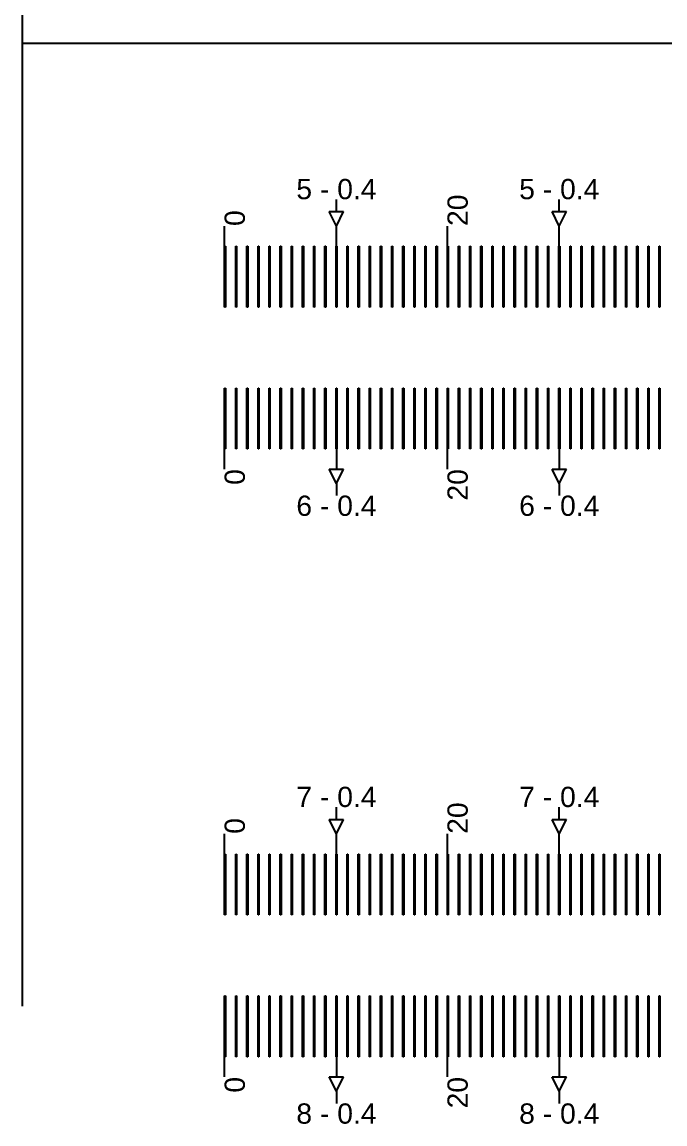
# Model space of a CAD drawing. Extents: x -119394 to 128420, y 74496 to 185496.
# Drawn here: x 38030 to 38348, y 156663 to 157207 of the extents above; entities that cross this region are included whole.
import ezdxf

# ---------------------------------------------------------------- set-up
doc = ezdxf.new("R2010")
doc.units = 13
doc.layers.add('CL - Label-1', color=120, linetype='Continuous')
doc.layers.add('CL - Label-2', color=132, linetype='Continuous')
doc.layers.add('CL - Sub-Micro', color=7, linetype='Continuous', true_color=0x47d1ff)
doc.styles.get("Standard").update_dxf_attribs({"font": 'arial.ttf'})

msp = doc.modelspace()

# ---------------------------------------------------------------- linework, layer by layer
for p, q in [((38030.29, 157670.86), (38030.29, 156720.86)), ((46680.29, 157195.86), (38030.29, 157195.86)), ((38185.49, 157112.94), (38185.49, 157118.94)), ((38295.49, 157112.94), (38295.49, 157118.94)), ((38130.29, 157095.86), (38130.29, 157105.86)), ((38185.49, 157095.86), (38185.49, 157105.86)), ((38240.29, 157095.86), (38240.29, 157105.86)), ((38295.49, 157095.86), (38295.49, 157105.86)), ((38130.29, 156985.86), (38130.29, 156995.86)), ((38185.49, 156995.86), (38185.49, 156985.86)), ((38240.29, 156985.86), (38240.29, 156995.86)), ((38295.49, 156995.86), (38295.49, 156985.86)), ((38185.49, 156978.79), (38185.49, 156972.79)), ((38295.49, 156978.79), (38295.49, 156972.79)), ((38185.49, 156812.94), (38185.49, 156818.94)), ((38295.49, 156812.94), (38295.49, 156818.94)), ((38130.29, 156795.86), (38130.29, 156805.86)), ((38185.49, 156795.86), (38185.49, 156805.86)), ((38240.29, 156795.86), (38240.29, 156805.86)), ((38295.49, 156795.86), (38295.49, 156805.86)), ((38130.29, 156685.86), (38130.29, 156695.86)), ((38185.49, 156695.86), (38185.49, 156685.86)), ((38240.29, 156685.86), (38240.29, 156695.86)), ((38295.49, 156695.86), (38295.49, 156685.86)), ((38185.49, 156678.79), (38185.49, 156672.79)), ((38295.49, 156678.79), (38295.49, 156672.79))]:
    msp.add_line(p, q)
at = {"layer": 'CL - Label-2'}
for p, q in [((38185.49, 157105.86), (38181.95, 157112.96)), ((38181.95, 157112.96), (38189.02, 157112.96)), ((38185.49, 157105.86), (38189.02, 157112.96)), ((38295.49, 157105.86), (38291.95, 157112.96)), ((38291.95, 157112.96), (38299.02, 157112.96)), ((38295.49, 157105.86), (38299.02, 157112.96)), ((38185.49, 156978.79), (38181.95, 156985.89)), ((38181.95, 156985.89), (38189.02, 156985.89)), ((38185.49, 156978.79), (38189.02, 156985.89)), ((38295.49, 156978.79), (38291.95, 156985.89)), ((38291.95, 156985.89), (38299.02, 156985.89)), ((38295.49, 156978.79), (38299.02, 156985.89)), ((38185.49, 156805.86), (38181.95, 156812.96)), ((38181.95, 156812.96), (38189.02, 156812.96)), ((38185.49, 156805.86), (38189.02, 156812.96)), ((38295.49, 156805.86), (38291.95, 156812.96)), ((38291.95, 156812.96), (38299.02, 156812.96)), ((38295.49, 156805.86), (38299.02, 156812.96)), ((38185.49, 156678.79), (38181.95, 156685.89)), ((38181.95, 156685.89), (38189.02, 156685.89)), ((38185.49, 156678.79), (38189.02, 156685.89)), ((38295.49, 156678.79), (38291.95, 156685.89)), ((38291.95, 156685.89), (38299.02, 156685.89)), ((38295.49, 156678.79), (38299.02, 156685.89))]:
    msp.add_line(p, q, dxfattribs=at)
at = {"layer": 'CL - Sub-Micro'}
for p, q in [((38130.29, 157095.86), (38130.69, 157095.86)), ((38130.29, 157065.86), (38130.29, 157095.86)), ((38130.69, 157095.86), (38130.69, 157065.86)), ((38135.79, 157095.86), (38136.19, 157095.86)), ((38135.79, 157065.86), (38135.79, 157095.86)), ((38136.19, 157095.86), (38136.19, 157065.86)), ((38141.29, 157095.86), (38141.69, 157095.86)), ((38141.29, 157065.86), (38141.29, 157095.86)), ((38141.69, 157095.86), (38141.69, 157065.86)), ((38146.79, 157095.86), (38147.19, 157095.86)), ((38146.79, 157065.86), (38146.79, 157095.86)), ((38147.19, 157095.86), (38147.19, 157065.86)), ((38152.29, 157095.86), (38152.69, 157095.86)), ((38152.29, 157065.86), (38152.29, 157095.86)), ((38152.69, 157095.86), (38152.69, 157065.86)), ((38157.79, 157095.86), (38158.19, 157095.86)), ((38157.79, 157065.86), (38157.79, 157095.86)), ((38158.19, 157095.86), (38158.19, 157065.86)), ((38163.29, 157095.86), (38163.69, 157095.86)), ((38163.29, 157065.86), (38163.29, 157095.86)), ((38163.69, 157095.86), (38163.69, 157065.86)), ((38168.79, 157095.86), (38169.19, 157095.86)), ((38168.79, 157065.86), (38168.79, 157095.86)), ((38169.19, 157095.86), (38169.19, 157065.86)), ((38174.29, 157095.86), (38174.69, 157095.86)), ((38174.29, 157065.86), (38174.29, 157095.86)), ((38174.69, 157095.86), (38174.69, 157065.86)), ((38179.79, 157095.86), (38180.19, 157095.86)), ((38179.79, 157065.86), (38179.79, 157095.86)), ((38180.19, 157095.86), (38180.19, 157065.86)), ((38185.29, 157095.86), (38185.69, 157095.86)), ((38185.29, 157065.86), (38185.29, 157095.86)), ((38185.69, 157095.86), (38185.69, 157065.86)), ((38190.79, 157095.86), (38191.19, 157095.86)), ((38190.79, 157065.86), (38190.79, 157095.86)), ((38191.19, 157095.86), (38191.19, 157065.86)), ((38196.29, 157095.86), (38196.69, 157095.86)), ((38196.29, 157065.86), (38196.29, 157095.86)), ((38196.69, 157095.86), (38196.69, 157065.86)), ((38201.79, 157095.86), (38202.19, 157095.86)), ((38201.79, 157065.86), (38201.79, 157095.86)), ((38202.19, 157095.86), (38202.19, 157065.86)), ((38207.29, 157095.86), (38207.69, 157095.86)), ((38207.29, 157065.86), (38207.29, 157095.86)), ((38207.69, 157095.86), (38207.69, 157065.86)), ((38212.79, 157095.86), (38213.19, 157095.86)), ((38212.79, 157065.86), (38212.79, 157095.86)), ((38213.19, 157095.86), (38213.19, 157065.86)), ((38218.29, 157095.86), (38218.69, 157095.86)), ((38218.29, 157065.86), (38218.29, 157095.86)), ((38218.69, 157095.86), (38218.69, 157065.86)), ((38223.79, 157095.86), (38224.19, 157095.86)), ((38223.79, 157065.86), (38223.79, 157095.86)), ((38224.19, 157095.86), (38224.19, 157065.86)), ((38229.29, 157095.86), (38229.69, 157095.86)), ((38229.29, 157065.86), (38229.29, 157095.86)), ((38229.69, 157095.86), (38229.69, 157065.86)), ((38234.79, 157095.86), (38235.19, 157095.86)), ((38234.79, 157065.86), (38234.79, 157095.86)), ((38235.19, 157095.86), (38235.19, 157065.86)), ((38240.29, 157095.86), (38240.69, 157095.86)), ((38240.29, 157065.86), (38240.29, 157095.86)), ((38240.69, 157095.86), (38240.69, 157065.86)), ((38245.79, 157095.86), (38246.19, 157095.86)), ((38245.79, 157065.86), (38245.79, 157095.86)), ((38246.19, 157095.86), (38246.19, 157065.86)), ((38251.29, 157095.86), (38251.69, 157095.86)), ((38251.29, 157065.86), (38251.29, 157095.86)), ((38251.69, 157095.86), (38251.69, 157065.86)), ((38256.79, 157095.86), (38257.19, 157095.86)), ((38256.79, 157065.86), (38256.79, 157095.86)), ((38257.19, 157095.86), (38257.19, 157065.86)), ((38262.29, 157095.86), (38262.69, 157095.86)), ((38262.29, 157065.86), (38262.29, 157095.86)), ((38262.69, 157095.86), (38262.69, 157065.86)), ((38267.79, 157095.86), (38268.19, 157095.86)), ((38267.79, 157065.86), (38267.79, 157095.86)), ((38268.19, 157095.86), (38268.19, 157065.86)), ((38273.29, 157095.86), (38273.69, 157095.86)), ((38273.29, 157065.86), (38273.29, 157095.86)), ((38273.69, 157095.86), (38273.69, 157065.86)), ((38278.79, 157095.86), (38279.19, 157095.86)), ((38278.79, 157065.86), (38278.79, 157095.86)), ((38279.19, 157095.86), (38279.19, 157065.86)), ((38284.29, 157095.86), (38284.69, 157095.86)), ((38284.29, 157065.86), (38284.29, 157095.86)), ((38284.69, 157095.86), (38284.69, 157065.86)), ((38289.79, 157095.86), (38290.19, 157095.86)), ((38289.79, 157065.86), (38289.79, 157095.86)), ((38290.19, 157095.86), (38290.19, 157065.86)), ((38295.29, 157095.86), (38295.69, 157095.86)), ((38295.29, 157065.86), (38295.29, 157095.86)), ((38295.69, 157095.86), (38295.69, 157065.86)), ((38300.79, 157095.86), (38301.19, 157095.86)), ((38300.79, 157065.86), (38300.79, 157095.86)), ((38301.19, 157095.86), (38301.19, 157065.86)), ((38306.29, 157095.86), (38306.69, 157095.86)), ((38306.29, 157065.86), (38306.29, 157095.86)), ((38306.69, 157095.86), (38306.69, 157065.86)), ((38311.79, 157095.86), (38312.19, 157095.86)), ((38311.79, 157065.86), (38311.79, 157095.86)), ((38312.19, 157095.86), (38312.19, 157065.86)), ((38317.29, 157095.86), (38317.69, 157095.86)), ((38317.29, 157065.86), (38317.29, 157095.86)), ((38317.69, 157095.86), (38317.69, 157065.86)), ((38322.79, 157095.86), (38323.19, 157095.86)), ((38322.79, 157065.86), (38322.79, 157095.86)), ((38323.19, 157095.86), (38323.19, 157065.86)), ((38328.29, 157095.86), (38328.69, 157095.86)), ((38328.29, 157065.86), (38328.29, 157095.86)), ((38328.69, 157095.86), (38328.69, 157065.86)), ((38333.79, 157095.86), (38334.19, 157095.86)), ((38333.79, 157065.86), (38333.79, 157095.86)), ((38334.19, 157095.86), (38334.19, 157065.86)), ((38339.29, 157095.86), (38339.69, 157095.86)), ((38339.29, 157065.86), (38339.29, 157095.86)), ((38339.69, 157095.86), (38339.69, 157065.86)), ((38344.79, 157095.86), (38345.19, 157095.86)), ((38344.79, 157065.86), (38344.79, 157095.86)), ((38345.19, 157095.86), (38345.19, 157065.86)), ((38130.69, 157065.86), (38130.29, 157065.86)), ((38136.19, 157065.86), (38135.79, 157065.86)), ((38141.69, 157065.86), (38141.29, 157065.86)), ((38147.19, 157065.86), (38146.79, 157065.86)), ((38152.69, 157065.86), (38152.29, 157065.86)), ((38158.19, 157065.86), (38157.79, 157065.86)), ((38163.69, 157065.86), (38163.29, 157065.86)), ((38169.19, 157065.86), (38168.79, 157065.86)), ((38174.69, 157065.86), (38174.29, 157065.86)), ((38180.19, 157065.86), (38179.79, 157065.86)), ((38185.69, 157065.86), (38185.29, 157065.86)), ((38191.19, 157065.86), (38190.79, 157065.86)), ((38196.69, 157065.86), (38196.29, 157065.86)), ((38202.19, 157065.86), (38201.79, 157065.86)), ((38207.69, 157065.86), (38207.29, 157065.86)), ((38213.19, 157065.86), (38212.79, 157065.86)), ((38218.69, 157065.86), (38218.29, 157065.86)), ((38224.19, 157065.86), (38223.79, 157065.86)), ((38229.69, 157065.86), (38229.29, 157065.86)), ((38235.19, 157065.86), (38234.79, 157065.86)), ((38240.69, 157065.86), (38240.29, 157065.86)), ((38246.19, 157065.86), (38245.79, 157065.86)), ((38251.69, 157065.86), (38251.29, 157065.86)), ((38257.19, 157065.86), (38256.79, 157065.86)), ((38262.69, 157065.86), (38262.29, 157065.86)), ((38268.19, 157065.86), (38267.79, 157065.86)), ((38273.69, 157065.86), (38273.29, 157065.86)), ((38279.19, 157065.86), (38278.79, 157065.86)), ((38284.69, 157065.86), (38284.29, 157065.86)), ((38290.19, 157065.86), (38289.79, 157065.86)), ((38295.69, 157065.86), (38295.29, 157065.86)), ((38301.19, 157065.86), (38300.79, 157065.86)), ((38306.69, 157065.86), (38306.29, 157065.86)), ((38312.19, 157065.86), (38311.79, 157065.86)), ((38317.69, 157065.86), (38317.29, 157065.86)), ((38323.19, 157065.86), (38322.79, 157065.86)), ((38328.69, 157065.86), (38328.29, 157065.86)), ((38334.19, 157065.86), (38333.79, 157065.86)), ((38339.69, 157065.86), (38339.29, 157065.86)), ((38345.19, 157065.86), (38344.79, 157065.86)), ((38130.29, 157025.86), (38130.69, 157025.86)), ((38130.29, 156995.86), (38130.29, 157025.86)), ((38130.69, 157025.86), (38130.69, 156995.86)), ((38135.79, 157025.86), (38136.19, 157025.86)), ((38135.79, 156995.86), (38135.79, 157025.86)), ((38136.19, 157025.86), (38136.19, 156995.86)), ((38141.29, 157025.86), (38141.69, 157025.86)), ((38141.29, 156995.86), (38141.29, 157025.86)), ((38141.69, 157025.86), (38141.69, 156995.86)), ((38146.79, 157025.86), (38147.19, 157025.86)), ((38146.79, 156995.86), (38146.79, 157025.86)), ((38147.19, 157025.86), (38147.19, 156995.86)), ((38152.29, 157025.86), (38152.69, 157025.86)), ((38152.29, 156995.86), (38152.29, 157025.86)), ((38152.69, 157025.86), (38152.69, 156995.86)), ((38157.79, 157025.86), (38158.19, 157025.86)), ((38157.79, 156995.86), (38157.79, 157025.86)), ((38158.19, 157025.86), (38158.19, 156995.86)), ((38163.29, 157025.86), (38163.69, 157025.86)), ((38163.29, 156995.86), (38163.29, 157025.86)), ((38163.69, 157025.86), (38163.69, 156995.86)), ((38168.79, 157025.86), (38169.19, 157025.86)), ((38168.79, 156995.86), (38168.79, 157025.86)), ((38169.19, 157025.86), (38169.19, 156995.86)), ((38174.29, 157025.86), (38174.69, 157025.86)), ((38174.29, 156995.86), (38174.29, 157025.86)), ((38174.69, 157025.86), (38174.69, 156995.86)), ((38179.79, 157025.86), (38180.19, 157025.86)), ((38179.79, 156995.86), (38179.79, 157025.86)), ((38180.19, 157025.86), (38180.19, 156995.86)), ((38185.29, 157025.86), (38185.69, 157025.86)), ((38185.29, 156995.86), (38185.29, 157025.86)), ((38185.69, 157025.86), (38185.69, 156995.86)), ((38190.79, 157025.86), (38191.19, 157025.86)), ((38190.79, 156995.86), (38190.79, 157025.86)), ((38191.19, 157025.86), (38191.19, 156995.86)), ((38196.29, 157025.86), (38196.69, 157025.86)), ((38196.29, 156995.86), (38196.29, 157025.86)), ((38196.69, 157025.86), (38196.69, 156995.86)), ((38201.79, 157025.86), (38202.19, 157025.86)), ((38201.79, 156995.86), (38201.79, 157025.86)), ((38202.19, 157025.86), (38202.19, 156995.86)), ((38207.29, 157025.86), (38207.69, 157025.86)), ((38207.29, 156995.86), (38207.29, 157025.86)), ((38207.69, 157025.86), (38207.69, 156995.86)), ((38212.79, 157025.86), (38213.19, 157025.86)), ((38212.79, 156995.86), (38212.79, 157025.86)), ((38213.19, 157025.86), (38213.19, 156995.86)), ((38218.29, 157025.86), (38218.69, 157025.86)), ((38218.29, 156995.86), (38218.29, 157025.86)), ((38218.69, 157025.86), (38218.69, 156995.86)), ((38223.79, 157025.86), (38224.19, 157025.86)), ((38223.79, 156995.86), (38223.79, 157025.86)), ((38224.19, 157025.86), (38224.19, 156995.86)), ((38229.29, 157025.86), (38229.69, 157025.86)), ((38229.29, 156995.86), (38229.29, 157025.86)), ((38229.69, 157025.86), (38229.69, 156995.86)), ((38234.79, 157025.86), (38235.19, 157025.86)), ((38234.79, 156995.86), (38234.79, 157025.86)), ((38235.19, 157025.86), (38235.19, 156995.86)), ((38240.29, 157025.86), (38240.69, 157025.86)), ((38240.29, 156995.86), (38240.29, 157025.86)), ((38240.69, 157025.86), (38240.69, 156995.86)), ((38245.79, 157025.86), (38246.19, 157025.86)), ((38245.79, 156995.86), (38245.79, 157025.86)), ((38246.19, 157025.86), (38246.19, 156995.86)), ((38251.29, 157025.86), (38251.69, 157025.86)), ((38251.29, 156995.86), (38251.29, 157025.86)), ((38251.69, 157025.86), (38251.69, 156995.86)), ((38256.79, 157025.86), (38257.19, 157025.86)), ((38256.79, 156995.86), (38256.79, 157025.86)), ((38257.19, 157025.86), (38257.19, 156995.86)), ((38262.29, 157025.86), (38262.69, 157025.86)), ((38262.29, 156995.86), (38262.29, 157025.86)), ((38262.69, 157025.86), (38262.69, 156995.86)), ((38267.79, 157025.86), (38268.19, 157025.86)), ((38267.79, 156995.86), (38267.79, 157025.86)), ((38268.19, 157025.86), (38268.19, 156995.86)), ((38273.29, 157025.86), (38273.69, 157025.86)), ((38273.29, 156995.86), (38273.29, 157025.86)), ((38273.69, 157025.86), (38273.69, 156995.86)), ((38278.79, 157025.86), (38279.19, 157025.86)), ((38278.79, 156995.86), (38278.79, 157025.86)), ((38279.19, 157025.86), (38279.19, 156995.86)), ((38284.29, 157025.86), (38284.69, 157025.86)), ((38284.29, 156995.86), (38284.29, 157025.86)), ((38284.69, 157025.86), (38284.69, 156995.86)), ((38289.79, 157025.86), (38290.19, 157025.86)), ((38289.79, 156995.86), (38289.79, 157025.86)), ((38290.19, 157025.86), (38290.19, 156995.86)), ((38295.29, 157025.86), (38295.69, 157025.86)), ((38295.29, 156995.86), (38295.29, 157025.86)), ((38295.69, 157025.86), (38295.69, 156995.86)), ((38300.79, 157025.86), (38301.19, 157025.86)), ((38300.79, 156995.86), (38300.79, 157025.86)), ((38301.19, 157025.86), (38301.19, 156995.86)), ((38306.29, 157025.86), (38306.69, 157025.86)), ((38306.29, 156995.86), (38306.29, 157025.86)), ((38306.69, 157025.86), (38306.69, 156995.86)), ((38311.79, 157025.86), (38312.19, 157025.86)), ((38311.79, 156995.86), (38311.79, 157025.86)), ((38312.19, 157025.86), (38312.19, 156995.86)), ((38317.29, 157025.86), (38317.69, 157025.86)), ((38317.29, 156995.86), (38317.29, 157025.86)), ((38317.69, 157025.86), (38317.69, 156995.86)), ((38322.79, 157025.86), (38323.19, 157025.86)), ((38322.79, 156995.86), (38322.79, 157025.86)), ((38323.19, 157025.86), (38323.19, 156995.86)), ((38328.29, 157025.86), (38328.69, 157025.86)), ((38328.29, 156995.86), (38328.29, 157025.86)), ((38328.69, 157025.86), (38328.69, 156995.86)), ((38333.79, 157025.86), (38334.19, 157025.86)), ((38333.79, 156995.86), (38333.79, 157025.86)), ((38334.19, 157025.86), (38334.19, 156995.86)), ((38339.29, 157025.86), (38339.69, 157025.86)), ((38339.29, 156995.86), (38339.29, 157025.86)), ((38339.69, 157025.86), (38339.69, 156995.86)), ((38344.79, 157025.86), (38345.19, 157025.86)), ((38344.79, 156995.86), (38344.79, 157025.86)), ((38345.19, 157025.86), (38345.19, 156995.86)), ((38130.69, 156995.86), (38130.29, 156995.86)), ((38136.19, 156995.86), (38135.79, 156995.86)), ((38141.69, 156995.86), (38141.29, 156995.86)), ((38147.19, 156995.86), (38146.79, 156995.86)), ((38152.69, 156995.86), (38152.29, 156995.86)), ((38158.19, 156995.86), (38157.79, 156995.86)), ((38163.69, 156995.86), (38163.29, 156995.86)), ((38169.19, 156995.86), (38168.79, 156995.86)), ((38174.69, 156995.86), (38174.29, 156995.86)), ((38180.19, 156995.86), (38179.79, 156995.86)), ((38185.69, 156995.86), (38185.29, 156995.86)), ((38191.19, 156995.86), (38190.79, 156995.86)), ((38196.69, 156995.86), (38196.29, 156995.86)), ((38202.19, 156995.86), (38201.79, 156995.86)), ((38207.69, 156995.86), (38207.29, 156995.86)), ((38213.19, 156995.86), (38212.79, 156995.86)), ((38218.69, 156995.86), (38218.29, 156995.86)), ((38224.19, 156995.86), (38223.79, 156995.86)), ((38229.69, 156995.86), (38229.29, 156995.86)), ((38235.19, 156995.86), (38234.79, 156995.86)), ((38240.69, 156995.86), (38240.29, 156995.86)), ((38246.19, 156995.86), (38245.79, 156995.86)), ((38251.69, 156995.86), (38251.29, 156995.86)), ((38257.19, 156995.86), (38256.79, 156995.86)), ((38262.69, 156995.86), (38262.29, 156995.86)), ((38268.19, 156995.86), (38267.79, 156995.86)), ((38273.69, 156995.86), (38273.29, 156995.86)), ((38279.19, 156995.86), (38278.79, 156995.86)), ((38284.69, 156995.86), (38284.29, 156995.86)), ((38290.19, 156995.86), (38289.79, 156995.86)), ((38295.69, 156995.86), (38295.29, 156995.86)), ((38301.19, 156995.86), (38300.79, 156995.86)), ((38306.69, 156995.86), (38306.29, 156995.86)), ((38312.19, 156995.86), (38311.79, 156995.86)), ((38317.69, 156995.86), (38317.29, 156995.86)), ((38323.19, 156995.86), (38322.79, 156995.86)), ((38328.69, 156995.86), (38328.29, 156995.86)), ((38334.19, 156995.86), (38333.79, 156995.86)), ((38339.69, 156995.86), (38339.29, 156995.86)), ((38345.19, 156995.86), (38344.79, 156995.86)), ((38130.29, 156795.86), (38130.69, 156795.86)), ((38130.29, 156765.86), (38130.29, 156795.86)), ((38130.69, 156795.86), (38130.69, 156765.86)), ((38135.79, 156795.86), (38136.19, 156795.86)), ((38135.79, 156765.86), (38135.79, 156795.86)), ((38136.19, 156795.86), (38136.19, 156765.86)), ((38141.29, 156795.86), (38141.69, 156795.86)), ((38141.29, 156765.86), (38141.29, 156795.86)), ((38141.69, 156795.86), (38141.69, 156765.86)), ((38146.79, 156795.86), (38147.19, 156795.86)), ((38146.79, 156765.86), (38146.79, 156795.86)), ((38147.19, 156795.86), (38147.19, 156765.86)), ((38152.29, 156795.86), (38152.69, 156795.86)), ((38152.29, 156765.86), (38152.29, 156795.86)), ((38152.69, 156795.86), (38152.69, 156765.86)), ((38157.79, 156795.86), (38158.19, 156795.86)), ((38157.79, 156765.86), (38157.79, 156795.86)), ((38158.19, 156795.86), (38158.19, 156765.86)), ((38163.29, 156795.86), (38163.69, 156795.86)), ((38163.29, 156765.86), (38163.29, 156795.86)), ((38163.69, 156795.86), (38163.69, 156765.86)), ((38168.79, 156795.86), (38169.19, 156795.86)), ((38168.79, 156765.86), (38168.79, 156795.86)), ((38169.19, 156795.86), (38169.19, 156765.86)), ((38174.29, 156795.86), (38174.69, 156795.86)), ((38174.29, 156765.86), (38174.29, 156795.86)), ((38174.69, 156795.86), (38174.69, 156765.86)), ((38179.79, 156795.86), (38180.19, 156795.86)), ((38179.79, 156765.86), (38179.79, 156795.86)), ((38180.19, 156795.86), (38180.19, 156765.86)), ((38185.29, 156795.86), (38185.69, 156795.86)), ((38185.29, 156765.86), (38185.29, 156795.86)), ((38185.69, 156795.86), (38185.69, 156765.86)), ((38190.79, 156795.86), (38191.19, 156795.86)), ((38190.79, 156765.86), (38190.79, 156795.86)), ((38191.19, 156795.86), (38191.19, 156765.86)), ((38196.29, 156795.86), (38196.69, 156795.86)), ((38196.29, 156765.86), (38196.29, 156795.86)), ((38196.69, 156795.86), (38196.69, 156765.86)), ((38201.79, 156795.86), (38202.19, 156795.86)), ((38201.79, 156765.86), (38201.79, 156795.86)), ((38202.19, 156795.86), (38202.19, 156765.86)), ((38207.29, 156795.86), (38207.69, 156795.86)), ((38207.29, 156765.86), (38207.29, 156795.86)), ((38207.69, 156795.86), (38207.69, 156765.86)), ((38212.79, 156795.86), (38213.19, 156795.86)), ((38212.79, 156765.86), (38212.79, 156795.86)), ((38213.19, 156795.86), (38213.19, 156765.86)), ((38218.29, 156795.86), (38218.69, 156795.86)), ((38218.29, 156765.86), (38218.29, 156795.86)), ((38218.69, 156795.86), (38218.69, 156765.86)), ((38223.79, 156795.86), (38224.19, 156795.86)), ((38223.79, 156765.86), (38223.79, 156795.86)), ((38224.19, 156795.86), (38224.19, 156765.86)), ((38229.29, 156795.86), (38229.69, 156795.86)), ((38229.29, 156765.86), (38229.29, 156795.86)), ((38229.69, 156795.86), (38229.69, 156765.86)), ((38234.79, 156795.86), (38235.19, 156795.86)), ((38234.79, 156765.86), (38234.79, 156795.86)), ((38235.19, 156795.86), (38235.19, 156765.86)), ((38240.29, 156795.86), (38240.69, 156795.86)), ((38240.29, 156765.86), (38240.29, 156795.86)), ((38240.69, 156795.86), (38240.69, 156765.86)), ((38245.79, 156795.86), (38246.19, 156795.86)), ((38245.79, 156765.86), (38245.79, 156795.86)), ((38246.19, 156795.86), (38246.19, 156765.86)), ((38251.29, 156795.86), (38251.69, 156795.86)), ((38251.29, 156765.86), (38251.29, 156795.86)), ((38251.69, 156795.86), (38251.69, 156765.86)), ((38256.79, 156795.86), (38257.19, 156795.86)), ((38256.79, 156765.86), (38256.79, 156795.86)), ((38257.19, 156795.86), (38257.19, 156765.86)), ((38262.29, 156795.86), (38262.69, 156795.86)), ((38262.29, 156765.86), (38262.29, 156795.86)), ((38262.69, 156795.86), (38262.69, 156765.86)), ((38267.79, 156795.86), (38268.19, 156795.86)), ((38267.79, 156765.86), (38267.79, 156795.86)), ((38268.19, 156795.86), (38268.19, 156765.86)), ((38273.29, 156795.86), (38273.69, 156795.86)), ((38273.29, 156765.86), (38273.29, 156795.86)), ((38273.69, 156795.86), (38273.69, 156765.86)), ((38278.79, 156795.86), (38279.19, 156795.86)), ((38278.79, 156765.86), (38278.79, 156795.86)), ((38279.19, 156795.86), (38279.19, 156765.86)), ((38284.29, 156795.86), (38284.69, 156795.86)), ((38284.29, 156765.86), (38284.29, 156795.86)), ((38284.69, 156795.86), (38284.69, 156765.86)), ((38289.79, 156795.86), (38290.19, 156795.86)), ((38289.79, 156765.86), (38289.79, 156795.86)), ((38290.19, 156795.86), (38290.19, 156765.86)), ((38295.29, 156795.86), (38295.69, 156795.86)), ((38295.29, 156765.86), (38295.29, 156795.86)), ((38295.69, 156795.86), (38295.69, 156765.86)), ((38300.79, 156795.86), (38301.19, 156795.86)), ((38300.79, 156765.86), (38300.79, 156795.86)), ((38301.19, 156795.86), (38301.19, 156765.86)), ((38306.29, 156795.86), (38306.69, 156795.86)), ((38306.29, 156765.86), (38306.29, 156795.86)), ((38306.69, 156795.86), (38306.69, 156765.86)), ((38311.79, 156795.86), (38312.19, 156795.86)), ((38311.79, 156765.86), (38311.79, 156795.86)), ((38312.19, 156795.86), (38312.19, 156765.86)), ((38317.29, 156795.86), (38317.69, 156795.86)), ((38317.29, 156765.86), (38317.29, 156795.86)), ((38317.69, 156795.86), (38317.69, 156765.86)), ((38322.79, 156795.86), (38323.19, 156795.86)), ((38322.79, 156765.86), (38322.79, 156795.86)), ((38323.19, 156795.86), (38323.19, 156765.86)), ((38328.29, 156795.86), (38328.69, 156795.86)), ((38328.29, 156765.86), (38328.29, 156795.86)), ((38328.69, 156795.86), (38328.69, 156765.86)), ((38333.79, 156795.86), (38334.19, 156795.86)), ((38333.79, 156765.86), (38333.79, 156795.86)), ((38334.19, 156795.86), (38334.19, 156765.86)), ((38339.29, 156795.86), (38339.69, 156795.86)), ((38339.29, 156765.86), (38339.29, 156795.86)), ((38339.69, 156795.86), (38339.69, 156765.86)), ((38344.79, 156795.86), (38345.19, 156795.86)), ((38344.79, 156765.86), (38344.79, 156795.86)), ((38345.19, 156795.86), (38345.19, 156765.86)), ((38130.69, 156765.86), (38130.29, 156765.86)), ((38136.19, 156765.86), (38135.79, 156765.86)), ((38141.69, 156765.86), (38141.29, 156765.86)), ((38147.19, 156765.86), (38146.79, 156765.86)), ((38152.69, 156765.86), (38152.29, 156765.86)), ((38158.19, 156765.86), (38157.79, 156765.86)), ((38163.69, 156765.86), (38163.29, 156765.86)), ((38169.19, 156765.86), (38168.79, 156765.86)), ((38174.69, 156765.86), (38174.29, 156765.86)), ((38180.19, 156765.86), (38179.79, 156765.86)), ((38185.69, 156765.86), (38185.29, 156765.86)), ((38191.19, 156765.86), (38190.79, 156765.86)), ((38196.69, 156765.86), (38196.29, 156765.86)), ((38202.19, 156765.86), (38201.79, 156765.86)), ((38207.69, 156765.86), (38207.29, 156765.86)), ((38213.19, 156765.86), (38212.79, 156765.86)), ((38218.69, 156765.86), (38218.29, 156765.86)), ((38224.19, 156765.86), (38223.79, 156765.86)), ((38229.69, 156765.86), (38229.29, 156765.86)), ((38235.19, 156765.86), (38234.79, 156765.86)), ((38240.69, 156765.86), (38240.29, 156765.86)), ((38246.19, 156765.86), (38245.79, 156765.86)), ((38251.69, 156765.86), (38251.29, 156765.86)), ((38257.19, 156765.86), (38256.79, 156765.86)), ((38262.69, 156765.86), (38262.29, 156765.86)), ((38268.19, 156765.86), (38267.79, 156765.86)), ((38273.69, 156765.86), (38273.29, 156765.86)), ((38279.19, 156765.86), (38278.79, 156765.86)), ((38284.69, 156765.86), (38284.29, 156765.86)), ((38290.19, 156765.86), (38289.79, 156765.86)), ((38295.69, 156765.86), (38295.29, 156765.86)), ((38301.19, 156765.86), (38300.79, 156765.86)), ((38306.69, 156765.86), (38306.29, 156765.86)), ((38312.19, 156765.86), (38311.79, 156765.86)), ((38317.69, 156765.86), (38317.29, 156765.86)), ((38323.19, 156765.86), (38322.79, 156765.86)), ((38328.69, 156765.86), (38328.29, 156765.86)), ((38334.19, 156765.86), (38333.79, 156765.86)), ((38339.69, 156765.86), (38339.29, 156765.86)), ((38345.19, 156765.86), (38344.79, 156765.86)), ((38130.29, 156725.86), (38130.69, 156725.86)), ((38130.29, 156695.86), (38130.29, 156725.86)), ((38130.69, 156725.86), (38130.69, 156695.86)), ((38135.79, 156725.86), (38136.19, 156725.86)), ((38135.79, 156695.86), (38135.79, 156725.86)), ((38136.19, 156725.86), (38136.19, 156695.86)), ((38141.29, 156725.86), (38141.69, 156725.86)), ((38141.29, 156695.86), (38141.29, 156725.86)), ((38141.69, 156725.86), (38141.69, 156695.86)), ((38146.79, 156725.86), (38147.19, 156725.86)), ((38146.79, 156695.86), (38146.79, 156725.86)), ((38147.19, 156725.86), (38147.19, 156695.86)), ((38152.29, 156725.86), (38152.69, 156725.86)), ((38152.29, 156695.86), (38152.29, 156725.86)), ((38152.69, 156725.86), (38152.69, 156695.86)), ((38157.79, 156725.86), (38158.19, 156725.86)), ((38157.79, 156695.86), (38157.79, 156725.86)), ((38158.19, 156725.86), (38158.19, 156695.86)), ((38163.29, 156725.86), (38163.69, 156725.86)), ((38163.29, 156695.86), (38163.29, 156725.86)), ((38163.69, 156725.86), (38163.69, 156695.86)), ((38168.79, 156725.86), (38169.19, 156725.86)), ((38168.79, 156695.86), (38168.79, 156725.86)), ((38169.19, 156725.86), (38169.19, 156695.86)), ((38174.29, 156725.86), (38174.69, 156725.86)), ((38174.29, 156695.86), (38174.29, 156725.86)), ((38174.69, 156725.86), (38174.69, 156695.86)), ((38179.79, 156725.86), (38180.19, 156725.86)), ((38179.79, 156695.86), (38179.79, 156725.86)), ((38180.19, 156725.86), (38180.19, 156695.86)), ((38185.29, 156725.86), (38185.69, 156725.86)), ((38185.29, 156695.86), (38185.29, 156725.86)), ((38185.69, 156725.86), (38185.69, 156695.86)), ((38190.79, 156725.86), (38191.19, 156725.86)), ((38190.79, 156695.86), (38190.79, 156725.86)), ((38191.19, 156725.86), (38191.19, 156695.86)), ((38196.29, 156725.86), (38196.69, 156725.86)), ((38196.29, 156695.86), (38196.29, 156725.86)), ((38196.69, 156725.86), (38196.69, 156695.86)), ((38201.79, 156725.86), (38202.19, 156725.86)), ((38201.79, 156695.86), (38201.79, 156725.86)), ((38202.19, 156725.86), (38202.19, 156695.86)), ((38207.29, 156725.86), (38207.69, 156725.86)), ((38207.29, 156695.86), (38207.29, 156725.86)), ((38207.69, 156725.86), (38207.69, 156695.86)), ((38212.79, 156725.86), (38213.19, 156725.86)), ((38212.79, 156695.86), (38212.79, 156725.86)), ((38213.19, 156725.86), (38213.19, 156695.86)), ((38218.29, 156725.86), (38218.69, 156725.86)), ((38218.29, 156695.86), (38218.29, 156725.86)), ((38218.69, 156725.86), (38218.69, 156695.86)), ((38223.79, 156725.86), (38224.19, 156725.86)), ((38223.79, 156695.86), (38223.79, 156725.86)), ((38224.19, 156725.86), (38224.19, 156695.86)), ((38229.29, 156725.86), (38229.69, 156725.86)), ((38229.29, 156695.86), (38229.29, 156725.86)), ((38229.69, 156725.86), (38229.69, 156695.86)), ((38234.79, 156725.86), (38235.19, 156725.86)), ((38234.79, 156695.86), (38234.79, 156725.86)), ((38235.19, 156725.86), (38235.19, 156695.86)), ((38240.29, 156725.86), (38240.69, 156725.86)), ((38240.29, 156695.86), (38240.29, 156725.86)), ((38240.69, 156725.86), (38240.69, 156695.86)), ((38245.79, 156725.86), (38246.19, 156725.86)), ((38245.79, 156695.86), (38245.79, 156725.86)), ((38246.19, 156725.86), (38246.19, 156695.86)), ((38251.29, 156725.86), (38251.69, 156725.86)), ((38251.29, 156695.86), (38251.29, 156725.86)), ((38251.69, 156725.86), (38251.69, 156695.86)), ((38256.79, 156725.86), (38257.19, 156725.86)), ((38256.79, 156695.86), (38256.79, 156725.86)), ((38257.19, 156725.86), (38257.19, 156695.86)), ((38262.29, 156725.86), (38262.69, 156725.86)), ((38262.29, 156695.86), (38262.29, 156725.86)), ((38262.69, 156725.86), (38262.69, 156695.86)), ((38267.79, 156725.86), (38268.19, 156725.86)), ((38267.79, 156695.86), (38267.79, 156725.86)), ((38268.19, 156725.86), (38268.19, 156695.86)), ((38273.29, 156725.86), (38273.69, 156725.86)), ((38273.29, 156695.86), (38273.29, 156725.86)), ((38273.69, 156725.86), (38273.69, 156695.86)), ((38278.79, 156725.86), (38279.19, 156725.86)), ((38278.79, 156695.86), (38278.79, 156725.86)), ((38279.19, 156725.86), (38279.19, 156695.86)), ((38284.29, 156725.86), (38284.69, 156725.86)), ((38284.29, 156695.86), (38284.29, 156725.86)), ((38284.69, 156725.86), (38284.69, 156695.86)), ((38289.79, 156725.86), (38290.19, 156725.86)), ((38289.79, 156695.86), (38289.79, 156725.86)), ((38290.19, 156725.86), (38290.19, 156695.86)), ((38295.29, 156725.86), (38295.69, 156725.86)), ((38295.29, 156695.86), (38295.29, 156725.86)), ((38295.69, 156725.86), (38295.69, 156695.86)), ((38300.79, 156725.86), (38301.19, 156725.86)), ((38300.79, 156695.86), (38300.79, 156725.86)), ((38301.19, 156725.86), (38301.19, 156695.86)), ((38306.29, 156725.86), (38306.69, 156725.86)), ((38306.29, 156695.86), (38306.29, 156725.86)), ((38306.69, 156725.86), (38306.69, 156695.86)), ((38311.79, 156725.86), (38312.19, 156725.86)), ((38311.79, 156695.86), (38311.79, 156725.86)), ((38312.19, 156725.86), (38312.19, 156695.86)), ((38317.29, 156725.86), (38317.69, 156725.86)), ((38317.29, 156695.86), (38317.29, 156725.86)), ((38317.69, 156725.86), (38317.69, 156695.86)), ((38322.79, 156725.86), (38323.19, 156725.86)), ((38322.79, 156695.86), (38322.79, 156725.86)), ((38323.19, 156725.86), (38323.19, 156695.86)), ((38328.29, 156725.86), (38328.69, 156725.86)), ((38328.29, 156695.86), (38328.29, 156725.86)), ((38328.69, 156725.86), (38328.69, 156695.86)), ((38333.79, 156725.86), (38334.19, 156725.86)), ((38333.79, 156695.86), (38333.79, 156725.86)), ((38334.19, 156725.86), (38334.19, 156695.86)), ((38339.29, 156725.86), (38339.69, 156725.86)), ((38339.29, 156695.86), (38339.29, 156725.86)), ((38339.69, 156725.86), (38339.69, 156695.86)), ((38344.79, 156725.86), (38345.19, 156725.86)), ((38344.79, 156695.86), (38344.79, 156725.86)), ((38345.19, 156725.86), (38345.19, 156695.86)), ((38130.69, 156695.86), (38130.29, 156695.86)), ((38136.19, 156695.86), (38135.79, 156695.86)), ((38141.69, 156695.86), (38141.29, 156695.86)), ((38147.19, 156695.86), (38146.79, 156695.86)), ((38152.69, 156695.86), (38152.29, 156695.86)), ((38158.19, 156695.86), (38157.79, 156695.86)), ((38163.69, 156695.86), (38163.29, 156695.86)), ((38169.19, 156695.86), (38168.79, 156695.86)), ((38174.69, 156695.86), (38174.29, 156695.86)), ((38180.19, 156695.86), (38179.79, 156695.86)), ((38185.69, 156695.86), (38185.29, 156695.86)), ((38191.19, 156695.86), (38190.79, 156695.86)), ((38196.69, 156695.86), (38196.29, 156695.86)), ((38202.19, 156695.86), (38201.79, 156695.86)), ((38207.69, 156695.86), (38207.29, 156695.86)), ((38213.19, 156695.86), (38212.79, 156695.86)), ((38218.69, 156695.86), (38218.29, 156695.86)), ((38224.19, 156695.86), (38223.79, 156695.86)), ((38229.69, 156695.86), (38229.29, 156695.86)), ((38235.19, 156695.86), (38234.79, 156695.86)), ((38240.69, 156695.86), (38240.29, 156695.86)), ((38246.19, 156695.86), (38245.79, 156695.86)), ((38251.69, 156695.86), (38251.29, 156695.86)), ((38257.19, 156695.86), (38256.79, 156695.86)), ((38262.69, 156695.86), (38262.29, 156695.86)), ((38268.19, 156695.86), (38267.79, 156695.86)), ((38273.69, 156695.86), (38273.29, 156695.86)), ((38279.19, 156695.86), (38278.79, 156695.86)), ((38284.69, 156695.86), (38284.29, 156695.86)), ((38290.19, 156695.86), (38289.79, 156695.86)), ((38295.69, 156695.86), (38295.29, 156695.86)), ((38301.19, 156695.86), (38300.79, 156695.86)), ((38306.69, 156695.86), (38306.29, 156695.86)), ((38312.19, 156695.86), (38311.79, 156695.86)), ((38317.69, 156695.86), (38317.29, 156695.86)), ((38323.19, 156695.86), (38322.79, 156695.86)), ((38328.69, 156695.86), (38328.29, 156695.86)), ((38334.19, 156695.86), (38333.79, 156695.86)), ((38339.69, 156695.86), (38339.29, 156695.86)), ((38345.19, 156695.86), (38344.79, 156695.86))]:
    msp.add_line(p, q, dxfattribs=at)

# ---------------------------------------------------------------- texts
at = {"layer": 'CL - Label-1', "char_height": 10, "rotation": 90}
for s, insert, attachment_point in [('20', (38240.29, 157105.86), 1), ('0', (38130.29, 157105.86), 1), ('0', (38130.29, 156985.86), 3), ('20', (38240.29, 156985.86), 3), ('20', (38240.29, 156805.86), 1), ('0', (38130.29, 156805.86), 1), ('0', (38130.29, 156685.86), 3), ('20', (38240.29, 156685.86), 3)]:
    msp.add_mtext_dynamic_manual_height_columns(s, width=21.565, gutter_width=12.5, heights=[8.55], dxfattribs=dict(at, insert=insert, attachment_point=attachment_point))
at = {"layer": 'CL - Label-2', "char_height": 10}
for s, insert, attachment_point in [('5 - 0.4', (38185.49, 157118.94), 8), ('5 - 0.4', (38295.49, 157118.94), 8), ('6 - 0.4', (38185.49, 156972.79), 2), ('6 - 0.4', (38295.49, 156972.79), 2), ('7 - 0.4', (38185.49, 156818.94), 8), ('7 - 0.4', (38295.49, 156818.94), 8), ('8 - 0.4', (38185.49, 156672.79), 2), ('8 - 0.4', (38295.49, 156672.79), 2)]:
    msp.add_mtext_dynamic_manual_height_columns(s, width=52.3045, gutter_width=12.5, heights=[18.11], dxfattribs=dict(at, insert=insert, attachment_point=attachment_point))

doc.saveas('drawing.dxf')
